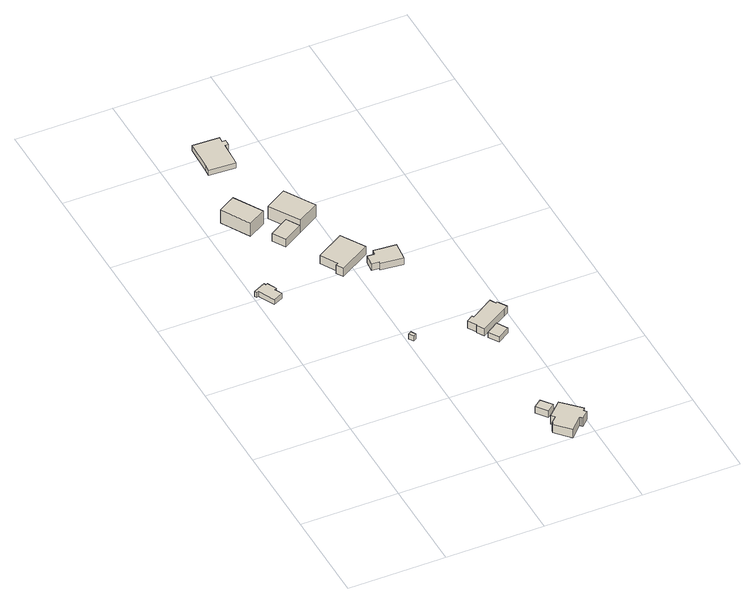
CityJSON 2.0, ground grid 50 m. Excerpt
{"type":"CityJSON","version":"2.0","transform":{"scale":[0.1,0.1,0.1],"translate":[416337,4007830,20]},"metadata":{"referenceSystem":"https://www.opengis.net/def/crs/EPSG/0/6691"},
"CityObjects":{
"building1":{"type":"Building","attributes":{"class":"3001","BuildingRiverFloodingRiskAttribute.description":"3","BuildingRiverFloodingRiskAttribute.rank":"2","BuildingRiverFloodingRiskAttribute.depth":0.532,"BuildingRiverFloodingRiskAttribute.adminType":"2","BuildingRiverFloodingRiskAttribute.scale":"2","BuildingRiverFloodingRiskAttribute.duration":8.25,"BuildingIDAttribute.prefecture":"08","BuildingIDAttribute.city":"08220"},"geometry":[{"type":"Solid","lod":"1","boundaries":[[[[0,1,2,3,4,5,6,7,8,9]],[[8,10,11,9]],[[7,12,10,8]],[[6,13,12,7]],[[5,14,13,6]],[[4,15,14,5]],[[3,16,15,4]],[[2,17,16,3]],[[1,18,17,2]],[[0,19,18,1]],[[9,11,19,0]],[[10,12,13,14,15,16,17,18,19,11]]]]}]},
"building2":{"type":"Building","attributes":{"class":"3001","measuredHeight":8.1,"BuildingRiverFloodingRiskAttribute.description":"3","BuildingRiverFloodingRiskAttribute.rank":"1","BuildingRiverFloodingRiskAttribute.depth":0.443,"BuildingRiverFloodingRiskAttribute.adminType":"2","BuildingRiverFloodingRiskAttribute.scale":"2","BuildingIDAttribute.prefecture":"08","BuildingIDAttribute.city":"08220"},"geometry":[{"type":"Solid","lod":"1","boundaries":[[[[20,21,22,23]],[[22,24,25,23]],[[21,26,24,22]],[[20,27,26,21]],[[23,25,27,20]],[[24,26,27,25]]]]}]},
"building3":{"type":"Building","attributes":{"class":"3001","BuildingRiverFloodingRiskAttribute.description":"3","BuildingRiverFloodingRiskAttribute.rank":"2","BuildingRiverFloodingRiskAttribute.depth":0.838,"BuildingRiverFloodingRiskAttribute.adminType":"2","BuildingRiverFloodingRiskAttribute.scale":"2","BuildingRiverFloodingRiskAttribute.duration":5.3,"BuildingIDAttribute.prefecture":"08","BuildingIDAttribute.city":"08220"},"geometry":[{"type":"Solid","lod":"1","boundaries":[[[[28,29,30,31]],[[30,32,33,31]],[[29,34,32,30]],[[28,35,34,29]],[[31,33,35,28]],[[32,34,35,33]]]]}]},
"building4":{"type":"Building","attributes":{"class":"3001","measuredHeight":5.1,"BuildingRiverFloodingRiskAttribute.description":"3","BuildingRiverFloodingRiskAttribute.rank":"1","BuildingRiverFloodingRiskAttribute.depth":0.459,"BuildingRiverFloodingRiskAttribute.adminType":"2","BuildingRiverFloodingRiskAttribute.scale":"2","BuildingIDAttribute.prefecture":"08","BuildingIDAttribute.city":"08220"},"geometry":[{"type":"Solid","lod":"1","boundaries":[[[[36,37,38,39]],[[38,40,41,39]],[[37,42,40,38]],[[36,43,42,37]],[[39,41,43,36]],[[40,42,43,41]]]]}]},
"building5":{"type":"Building","attributes":{"class":"3001","measuredHeight":7.9,"BuildingRiverFloodingRiskAttribute.description":"3","BuildingRiverFloodingRiskAttribute.rank":"2","BuildingRiverFloodingRiskAttribute.depth":1.15,"BuildingRiverFloodingRiskAttribute.adminType":"2","BuildingRiverFloodingRiskAttribute.scale":"2","BuildingRiverFloodingRiskAttribute.duration":7.4,"BuildingIDAttribute.prefecture":"08","BuildingIDAttribute.city":"08220"},"geometry":[{"type":"Solid","lod":"1","boundaries":[[[[44,45,46,47]],[[46,48,49,47]],[[45,50,48,46]],[[44,51,50,45]],[[47,49,51,44]],[[48,50,51,49]]]]}]},
"building6":{"type":"Building","attributes":{"class":"3001","measuredHeight":6.7,"BuildingRiverFloodingRiskAttribute.description":"3","BuildingRiverFloodingRiskAttribute.rank":"2","BuildingRiverFloodingRiskAttribute.depth":1.07,"BuildingRiverFloodingRiskAttribute.adminType":"2","BuildingRiverFloodingRiskAttribute.scale":"2","BuildingRiverFloodingRiskAttribute.duration":8.17,"BuildingIDAttribute.prefecture":"08","BuildingIDAttribute.city":"08220"},"geometry":[{"type":"Solid","lod":"1","boundaries":[[[[52,53,54,55,56,57,58,59,60,61,62,63,64,65]],[[64,66,67,65]],[[63,68,66,64]],[[62,69,68,63]],[[61,70,69,62]],[[60,71,70,61]],[[59,72,71,60]],[[58,73,72,59]],[[57,74,73,58]],[[56,75,74,57]],[[55,76,75,56]],[[54,77,76,55]],[[53,78,77,54]],[[52,79,78,53]],[[65,67,79,52]],[[66,68,69,70,71,72,73,74,75,76,77,78,79,67]]]]}]},
"building7":{"type":"Building","attributes":{"class":"3001","measuredHeight":7.8,"BuildingRiverFloodingRiskAttribute.description":"3","BuildingRiverFloodingRiskAttribute.rank":"2","BuildingRiverFloodingRiskAttribute.depth":0.597,"BuildingRiverFloodingRiskAttribute.adminType":"2","BuildingRiverFloodingRiskAttribute.scale":"2","BuildingRiverFloodingRiskAttribute.duration":6.02,"BuildingIDAttribute.prefecture":"08","BuildingIDAttribute.city":"08220"},"geometry":[{"type":"Solid","lod":"1","boundaries":[[[[80,81,82,83,84,85]],[[84,86,87,85]],[[83,88,86,84]],[[82,89,88,83]],[[81,90,89,82]],[[80,91,90,81]],[[85,87,91,80]],[[86,88,89,90,91,87]]]]}]},
"building8":{"type":"Building","attributes":{"class":"3001","measuredHeight":7.7,"BuildingRiverFloodingRiskAttribute.description":"3","BuildingRiverFloodingRiskAttribute.rank":"1","BuildingRiverFloodingRiskAttribute.depth":0.419,"BuildingRiverFloodingRiskAttribute.adminType":"2","BuildingRiverFloodingRiskAttribute.scale":"2","BuildingIDAttribute.prefecture":"08","BuildingIDAttribute.city":"08220"},"geometry":[{"type":"Solid","lod":"1","boundaries":[[[[92,93,94,95]],[[94,96,97,95]],[[93,98,96,94]],[[92,99,98,93]],[[95,97,99,92]],[[96,98,99,97]]]]}]},
"building9":{"type":"Building","attributes":{"class":"3001","BuildingRiverFloodingRiskAttribute.description":"3","BuildingRiverFloodingRiskAttribute.rank":"2","BuildingRiverFloodingRiskAttribute.depth":0.832,"BuildingRiverFloodingRiskAttribute.adminType":"2","BuildingRiverFloodingRiskAttribute.scale":"2","BuildingRiverFloodingRiskAttribute.duration":5.1,"BuildingIDAttribute.prefecture":"08","BuildingIDAttribute.city":"08220"},"geometry":[{"type":"Solid","lod":"1","boundaries":[[[[100,101,102,103,104,105,106,107,108,109]],[[108,110,111,109]],[[107,112,110,108]],[[106,113,112,107]],[[105,114,113,106]],[[104,115,114,105]],[[103,116,115,104]],[[102,117,116,103]],[[101,118,117,102]],[[100,119,118,101]],[[109,111,119,100]],[[110,112,113,114,115,116,117,118,119,111]]]]}]},
"building10":{"type":"Building","attributes":{"class":"3001","measuredHeight":4.5,"BuildingRiverFloodingRiskAttribute.description":"3","BuildingRiverFloodingRiskAttribute.rank":"1","BuildingRiverFloodingRiskAttribute.depth":0.303,"BuildingRiverFloodingRiskAttribute.adminType":"2","BuildingRiverFloodingRiskAttribute.scale":"2","BuildingIDAttribute.prefecture":"08","BuildingIDAttribute.city":"08220"},"geometry":[{"type":"Solid","lod":"1","boundaries":[[[[120,121,122,123,124,125,126,127]],[[126,128,129,127]],[[125,130,128,126]],[[124,131,130,125]],[[123,132,131,124]],[[122,133,132,123]],[[121,134,133,122]],[[120,135,134,121]],[[127,129,135,120]],[[128,130,131,132,133,134,135,129]]]]}]},
"building11":{"type":"Building","attributes":{"class":"3001","measuredHeight":3.2,"BuildingRiverFloodingRiskAttribute.description":"3","BuildingRiverFloodingRiskAttribute.rank":"1","BuildingRiverFloodingRiskAttribute.depth":0.297,"BuildingRiverFloodingRiskAttribute.adminType":"2","BuildingRiverFloodingRiskAttribute.scale":"2","BuildingIDAttribute.prefecture":"08","BuildingIDAttribute.city":"08220"},"geometry":[{"type":"Solid","lod":"1","boundaries":[[[[136,137,138,139]],[[138,140,141,139]],[[137,142,140,138]],[[136,143,142,137]],[[139,141,143,136]],[[140,142,143,141]]]]}]},
"building12":{"type":"Building","attributes":{"class":"3001","measuredHeight":5,"BuildingRiverFloodingRiskAttribute.description":"3","BuildingRiverFloodingRiskAttribute.rank":"1","BuildingRiverFloodingRiskAttribute.depth":0.021,"BuildingRiverFloodingRiskAttribute.adminType":"2","BuildingRiverFloodingRiskAttribute.scale":"2","BuildingIDAttribute.prefecture":"08","BuildingIDAttribute.city":"08220"},"geometry":[{"type":"Solid","lod":"1","boundaries":[[[[144,145,146,147,148,149,150,151,152,153,154,155]],[[154,156,157,155]],[[153,158,156,154]],[[152,159,158,153]],[[151,160,159,152]],[[150,161,160,151]],[[149,162,161,150]],[[148,163,162,149]],[[147,164,163,148]],[[146,165,164,147]],[[145,166,165,146]],[[144,167,166,145]],[[155,157,167,144]],[[156,158,159,160,161,162,163,164,165,166,167,157]]]]}]}
},
"vertices":[
[81,1546,15],[105,1497,15],[94,1492,15],[112,1455,15],[60,1430,15],[20,1515,15],[10,1510,15],[4,1522,15],[67,1552,15],[72,1542,15],[67,1552,45],[72,1542,45],[4,1522,45],[10,1510,45],[20,1515,45],[60,1430,45],[112,1455,45],[94,1492,45],[105,1497,45],[81,1546,45],
[170,1904,19],[86,2050,19],[175,2102,19],[260,1957,19],[175,2102,98],[260,1957,98],[86,2050,98],[170,1904,98],
[527,927,9],[512,950,9],[529,961,9],[544,937,9],[529,961,39],[544,937,39],[512,950,39],[527,927,39],
[283,1766,18],[244,1833,18],[345,1894,18],[385,1827,18],[345,1894,64],[385,1827,64],[244,1833,64],[283,1766,64],
[849,175,10],[807,230,10],[847,261,10],[890,207,10],[847,261,49],[890,207,49],[807,230,49],[849,175,49],
[1003,113,7],[990,101,7],[1002,88,7],[965,53,7],[958,60,7],[954,65,7],[889,1,7],[820,75,7],[828,83,7],[824,87,7],[855,116,7],[839,133,7],[913,204,7],[959,158,7],[913,204,57],[959,158,57],[839,133,57],[855,116,57],[824,87,57],[828,83,57],[820,75,57],[889,1,57],[954,65,57],[958,60,57],[965,53,57],[1002,88,57],[990,101,57],[1003,113,57],
[433,1469,14],[411,1505,14],[425,1513,14],[374,1599,14],[519,1684,14],[592,1563,14],[519,1684,64],[592,1563,64],[374,1599,64],[425,1513,64],[411,1505,64],[433,1469,64],
[389,1832,17],[296,1984,17],[408,2051,17],[500,1897,17],[408,2051,91],[500,1897,91],[296,1984,91],[389,1832,91],
[329,2533,16],[347,2532,16],[345,2499,16],[327,2500,16],[324,2411,16],[321,2368,16],[184,2375,16],[186,2413,16],[192,2567,16],[330,2561,16],[192,2567,46],[330,2561,46],[186,2413,46],[184,2375,46],[321,2368,46],[324,2411,46],[327,2500,46],[345,2499,46],[347,2532,46],[329,2533,46],
[715,1419,21],[600,1430,21],[602,1442,21],[562,1446,21],[568,1504,21],[606,1500,21],[609,1527,21],[725,1516,21],[609,1527,61],[725,1516,61],[606,1500,61],[568,1504,61],[562,1446,61],[602,1442,61],[600,1430,61],[715,1419,61],
[873,738,19],[839,792,19],[904,833,19],[935,779,19],[904,833,50],[935,779,50],[839,792,50],[873,738,50],
[964,953,19],[969,945,19],[993,906,19],[968,891,19],[830,807,19],[807,845,19],[810,848,19],[783,893,19],[818,914,19],[823,905,19],[939,978,19],[957,948,19],[939,978,62],[957,948,62],[823,905,62],[818,914,62],[783,893,62],[810,848,62],[807,845,62],[830,807,62],[968,891,62],[993,906,62],[969,945,62],[964,953,62]
]}
